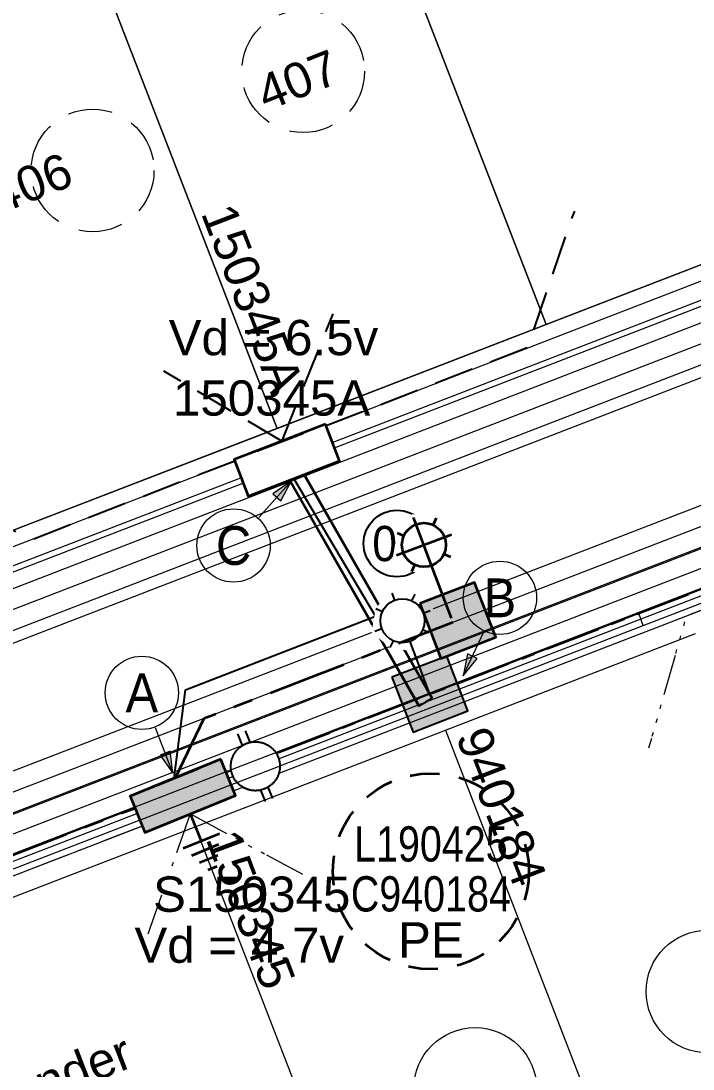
# Model space of a CAD drawing. Header units: metres. Extents: x 0 to 311505, y 0 to 6270811.
# Drawn here: x 310902.9 to 310937.1, y 6270295.4 to 6270348.9 of the extents above; entities that cross this region are included whole.
import ezdxf
from ezdxf import colors
from ezdxf.entities.mleader import LeaderData, LeaderLine
from ezdxf.enums import TextEntityAlignment as Align
from ezdxf.math import Vec2, Vec3

# ---------------------------------------------------------------- set-up
doc = ezdxf.new("R2010")
doc.units = ezdxf.units.M
for name, pattern in [('Cable Exist UG', [7, 4, -1, 1, -1]), ('Dash', [5, 3, -2]), ('HIDDEN', [0.375, 0.25, -0.125]), ('IE Trench LV', [6, 4, -2]), ('PHANTOM', [6.15, 3, -0.75, 0.3, -0.75, 0.3, -0.75, 0.3])]:
    doc.linetypes.add(name, pattern=pattern)
doc.layers.get('0').update_dxf_attribs({"color": 6})
for name, color, linetype, lineweight in [('_User Miscellaneous1', 30, 'Continuous', 13), ('_User Miscellaneous2', 31, 'Continuous', 13), ('_User_LV_Exist', 5, 'Continuous', 35), ('Cadastre Developer_SP_NEW', 92, 'Continuous', 15), ('Cadastre Water_SP_EXT', 158, 'Continuous', 15)]:
    doc.layers.add(name, color=color, linetype=linetype, lineweight=lineweight)
doc.layers.add('_User Miscellaneous10', color=252, linetype='Continuous', lineweight=13, plot=False, transparency=0.9)
doc.layers.add('_User Miscellaneous8', color=181, linetype='Continuous', lineweight=13, transparency=0.5)
doc.layers.add('Cadastre Roads_SP_NEW', color=214, linetype='Continuous', lineweight=15, transparency=0.65)
for name, color, linetype in [('Duct_SP_NEW', 2, 'Continuous'), ('Equip_LV_NEW', 2, 'Continuous'), ('Equip_SP_SL_EXT', 7, 'Continuous'), ('Equip_SP_SL_NEW', 2, 'Continuous'), ('Mains_LV_NEW_R94', 2, 'Continuous'), ('Mains_LV_New_T84', 2, 'Cable x'), ('Notes', 7, 'Continuous'), ('Services_SP_NEW_UG', 2, 'IE Trench LV'), ('SupportsUG_SP_LV_EXT', 7, 'Continuous'), ('SupportsUG_SP_LV_NEW', 2, 'Continuous'), ('SupportsUG_SP_LV_SL_NEW', 2, 'Continuous')]:
    doc.layers.add(name, color=color, linetype=linetype)
doc.styles.add('ieISOCP', font='arial.ttf', dxfattribs={"height": 1.5})
doc.styles.add('SL_LABEL', font='arial.ttf', dxfattribs={"height": 2})
doc.styles.get("Standard").update_dxf_attribs({"font": 'arial.ttf'})
doc.linetypes.add('Cable 1', pattern='A,5,-0.3,["//",Standard,S=1.35,R=0,X=0,Y=-0.65],-1.2', length=6.5)
doc.linetypes.add('Cable x', pattern='A,4.5,-0.01,["X",Standard,S=1.25,R=0,X=0,Y=-0.65],-1.2', length=5.71)

# ---------------------------------------------------------------- blocks, each defined once
blk = doc.blocks.new('*U469')
at = {"transparency": 33554687, "width": 0.9}
blk.add_attdef('ASSET_NUM', text='', height=2, dxfattribs=at).set_placement((4, 2), align=Align.MIDDLE_LEFT)
at = {"transparency": 33554687}
for tag, p, flags in [('SUBURB', (-2, 0), 1), ('STREETNAME', (-1.8, 0), 9), ('PARENT', (-1.6, 0), 9), ('NOTES', (-1.4, 0), 9), ('LOCATION', (-1.2, 0), 9), ('LEGEND', (-1, 0), 9), ('USAGE', (-0.8, 0), 9), ('SUPPORT_TYPE', (-0.6, 0), 9), ('STATE', (-0.4, 0), 9), ('OWNED_BY', (-0.2, 0), 9)]:
    blk.add_attdef(tag, p, '', height=0.2, rotation=270, dxfattribs=dict(at, flags=flags))
blk.add_wipeout([(2.693, 0.019), (-1.937, -1.871), (-2.693, -0.019), (1.937, 1.871)], dxfattribs=at)
at = {"layer": 'SupportsUG_SP_LV_EXT', "transparency": 33554687}
h = blk.add_hatch(color=256, dxfattribs=at)
h.dxf.hatch_style = 1
h.paths.add_polyline_path([(1.937, 1.871), (-1.535, 0.453), (0.779, 1.398), (-2.693, -0.019), (-1.937, -1.871), (2.693, 0.019)])
at = {"transparency": 33554687}
blk.add_lwpolyline([(1.937, 1.871), (-1.535, 0.453), (0.779, 1.398), (-2.693, -0.019), (-1.937, -1.871), (2.693, 0.019)], close=True, dxfattribs=at)
blk = doc.blocks.new('*U367')
at = {"width": 0.9}
blk.add_attdef('ASSET_NUM', text='', height=2, dxfattribs=at).set_placement((4, 2), align=Align.MIDDLE_LEFT)
for tag, p, flags in [('SUBURB', (-2, 0), 1), ('STREETNAME', (-1.8, 0), 9), ('PARENT', (-1.6, 0), 9), ('NOTES', (-1.4, 0), 9), ('LOCATION', (-1.2, 0), 9), ('LEGEND', (-1, 0), 9), ('USAGE', (-0.8, 0), 9), ('SUPPORT_TYPE', (-0.6, 0), 9), ('STATE', (-0.4, 0), 9), ('OWNED_BY', (-0.2, 0), 9)]:
    blk.add_attdef(tag, p, '', height=0.2, rotation=270, dxfattribs=dict(flags=flags))
at = {"transparency": 33554687}
blk.add_wipeout([(2.692, -0.032), (-1.972, -1.834), (-2.692, 0.032), (1.972, 1.834)], dxfattribs=at)
blk.add_lwpolyline([(1.972, 1.834), (-1.526, 0.482), (0.806, 1.383), (-2.692, 0.032), (-1.972, -1.834), (2.692, -0.032)], close=True)
blk = doc.blocks.new('*U352')
at = {"layer": 'Equip_SP_SL_EXT'}
h = blk.add_hatch(color=256, dxfattribs=at)
h.dxf.hatch_style = 1
h.paths.add_polyline_path([(-1.5, 1.5), (-1.5, -1.5), (1.5, -1.5), (1.5, 1.5)])
blk.add_lwpolyline([(-1.5, 1.5), (-1.5, -1.5), (1.5, -1.5), (1.5, 1.5)], close=True)
at = {"width": 0.9, "flags": 8}
blk.add_attdef('ASSET_NUM', text='', height=2, dxfattribs=at).set_placement((4, 2), align=Align.MIDDLE_LEFT)
at = {"flags": 1}
blk.add_attdef('Z', (-2.351, -1.813), '', height=0.2, rotation=270, dxfattribs=at)
at = {"flags": 9}
for tag, p in [('NOTES', (-2, -1.813)), ('SUBURB', (-1.8, -1.813)), ('STREETNAME', (-1.6, -1.813)), ('LOCATION', (-1.4, -1.813)), ('LEGEND', (-1.2, -1.813)), ('USAGE', (-1, -1.813)), ('STATE', (-0.8, -1.813)), ('OWNED_BY', (-0.6, -1.813)), ('COLUMN_TYPE', (-0.4, -1.813)), ('STREET_CODE', (-0.2, -1.813)), ('STRUCTURE_PLANT_NUMBER', (0.031, -1.813))]:
    blk.add_attdef(tag, text='', height=0.2, rotation=270, dxfattribs=at).set_placement(p, align=Align.MIDDLE_LEFT)
blk = doc.blocks.new('*U431')
blk.add_circle((0, 0), 1.7)
at = {"width": 0.9}
blk.add_attdef('CODE', text='', height=1.8, dxfattribs=at).set_placement((0, 0), align=Align.MIDDLE_CENTER)
at = {"flags": 1}
blk.add_attdef('Z', (0, 0), '', height=0.2, dxfattribs=at)
blk = doc.blocks.new('*U458')
at = {"transparency": 33554687, "style": 'SL_LABEL'}
for tag, height, rotation, flags, p in [('ASSET_NUM', 1, 110.4698, 8, (3.469, -0.047)), ('STREET_CODE', 0.001, 270, 9, (0.001, 0))]:
    blk.add_attdef(tag, text='', height=height, rotation=rotation, dxfattribs=dict(at, flags=flags)).set_placement(p, align=Align.MIDDLE_LEFT)
at = {"transparency": 33554687}
for tag, height, rotation, flags, p in [('LNUMBER', 1, 110.4698, 8, (5.343, 0.653)), ('LANTNUMBER', 0.2, 270, 9, (-1.4, 2.6)), ('LOUTREACH', 0.2, 270, 9, (-1.4, 2.2)), ('LOUTREACHVOCAB', 0.2, 270, 9, (-1.4, 2)), ('LRATECODE', 0.2, 270, 9, (-1.4, 1.8)), ('LREMOVE', 0.2, 270, 9, (-1.4, 1.6)), ('LREPLACE', 0.2, 270, 9, (-1.4, 1.4)), ('LTYPE', 0.2, 270, 9, (-1.4, 1.2)), ('LTYPEVOCAB', 0.2, 270, 9, (-1.4, 1)), ('LEGEND', 0.2, 270, 9, (-1.4, 0.8)), ('SUBURB', 0.2, 270, 9, (-1.4, 0.6)), ('STREETNAME', 0.2, 270, 9, (-1.4, 0.4)), ('LOCATION', 0.2, 270, 9, (-1.4, 0.2)), ('LNEW', 0.2, 270, 9, (-6.4, 0)), ('LMASTVOCAB', 0.2, 270, 9, (-6.2, 0)), ('LMAST', 0.2, 270, 9, (-6, 0)), ('LLAMPVOCAB', 0.2, 270, 9, (-5.8, 0)), ('LLAMP', 0.2, 270, 9, (-5.6, 0)), ('LEXIST', 0.2, 270, 9, (-5.4, 0)), ('LCHARGE3PERCENT', 0.2, 270, 9, (-5.2, 0)), ('LCHARGE3', 0.2, 270, 9, (-5, 0)), ('LCHARGE2PERCENT', 0.2, 270, 9, (-4.8, 0)), ('LCHARGE2', 0.2, 270, 9, (-4.6, 0)), ('LCHARGE1PERCENT', 0.2, 270, 9, (-4.4, 0)), ('LCHARGE1', 0.2, 270, 9, (-4.2, 0)), ('LCATEGORY', 0.2, 270, 9, (-4, 0)), ('LBRACKETVOCAB', 0.2, 270, 9, (-3.8, 0)), ('LBRACKET', 0.2, 270, 9, (-3.6, 0)), ('LKINGHEIGHT', 0.2, 270, 9, (-3.4, 0)), ('CREPLACE', 0.2, 270, 9, (-3.2, 0)), ('CREMOVE', 0.2, 270, 9, (-3, 0)), ('CNUMBER', 0.2, 270, 9, (-2.8, 0)), ('CNEW', 0.2, 270, 9, (-2.6, 0)), ('CEXIST', 0.2, 270, 9, (-2.4, 0)), ('USAGE', 0.2, 270, 9, (-2.2, 0)), ('STATE', 0.2, 270, 9, (-2, 0)), ('OWNED_BY', 0.2, 270, 9, (-1.8, 0)), ('ORIENTATION', 0.2, 270, 9, (-1.6, 0)), ('OPERATING_VOLTAGE', 0.2, 270, 9, (-1.4, 0)), ('NOTES', 0.2, 270, 9, (-1.4, 0)), ('NO_PHASES', 0.2, 270, 9, (-1.2, 0)), ('LANTERN_TYPE', 0.2, 270, 9, (-1, 0)), ('LANTERN_PURPOSE', 0.2, 270, 9, (-0.8, 0)), ('CONTROL_TYPE', 0.2, 270, 9, (-0.6, 0)), ('CONSTRUCTED_VOLTAGE', 0.2, 270, 9, (-0.4, 0)), ('MAINTAINED_BY', 0.2, 270, 9, (-1.4, -0.663))]:
    blk.add_attdef(tag, text='', height=height, rotation=rotation, dxfattribs=dict(at, flags=flags)).set_placement(p, align=Align.MIDDLE_LEFT)
for tag, p, height, flags in [('OPERATED_BY', (-1.4, -0.407), 0.2, 9), ('Z', (0, 0), 0.001, 1)]:
    blk.add_attdef(tag, p, '', height=height, rotation=270, dxfattribs=dict(at, flags=flags))
blk.add_wipeout([(4.865, -0.927), (6.078, -1.143), (7.036, -1.917), (6.82, -3.13), (6.045, -4.088), (4.832, -3.872), (3.874, -3.098), (4.09, -1.885)], dxfattribs=at)
for p, q in [((5.062, -1.454), (4.93, -1.102)), ((6.078, -1.143), (5.922, -1.484)), ((4.09, -1.885), (4.431, -2.041)), ((6.509, -2.114), (6.86, -1.983)), ((4.05, -3.032), (4.401, -2.901)), ((6.82, -3.13), (6.478, -2.975)), ((4.832, -3.872), (4.988, -3.531)), ((6.854, -6.255), (5.848, -3.562))]:
    blk.add_line(p, q, dxfattribs=at)
blk.add_circle((5.455, -2.508), 1.125, dxfattribs=at)
blk = doc.blocks.new('*U474')
at = {"transparency": 33554687, "style": 'SL_LABEL'}
for tag, height, rotation, flags, p in [('ASSET_NUM', 1, 110.4698, 8, (3.469, -0.047)), ('STREET_CODE', 0.001, 270, 9, (0.001, 0))]:
    blk.add_attdef(tag, text='', height=height, rotation=rotation, dxfattribs=dict(at, flags=flags)).set_placement(p, align=Align.MIDDLE_LEFT)
at = {"transparency": 33554687}
for tag, height, rotation, flags, p in [('LNUMBER', 1, 110.4698, 8, (5.343, 0.653)), ('LANTNUMBER', 0.2, 270, 9, (-1.4, 2.6)), ('LOUTREACH', 0.2, 270, 9, (-1.4, 2.2)), ('LOUTREACHVOCAB', 0.2, 270, 9, (-1.4, 2)), ('LRATECODE', 0.2, 270, 9, (-1.4, 1.8)), ('LREMOVE', 0.2, 270, 9, (-1.4, 1.6)), ('LREPLACE', 0.2, 270, 9, (-1.4, 1.4)), ('LTYPE', 0.2, 270, 9, (-1.4, 1.2)), ('LTYPEVOCAB', 0.2, 270, 9, (-1.4, 1)), ('LEGEND', 0.2, 270, 9, (-1.4, 0.8)), ('SUBURB', 0.2, 270, 9, (-1.4, 0.6)), ('STREETNAME', 0.2, 270, 9, (-1.4, 0.4)), ('LOCATION', 0.2, 270, 9, (-1.4, 0.2)), ('LNEW', 0.2, 270, 9, (-6.4, 0)), ('LMASTVOCAB', 0.2, 270, 9, (-6.2, 0)), ('LMAST', 0.2, 270, 9, (-6, 0)), ('LLAMPVOCAB', 0.2, 270, 9, (-5.8, 0)), ('LLAMP', 0.2, 270, 9, (-5.6, 0)), ('LEXIST', 0.2, 270, 9, (-5.4, 0)), ('LCHARGE3PERCENT', 0.2, 270, 9, (-5.2, 0)), ('LCHARGE3', 0.2, 270, 9, (-5, 0)), ('LCHARGE2PERCENT', 0.2, 270, 9, (-4.8, 0)), ('LCHARGE2', 0.2, 270, 9, (-4.6, 0)), ('LCHARGE1PERCENT', 0.2, 270, 9, (-4.4, 0)), ('LCHARGE1', 0.2, 270, 9, (-4.2, 0)), ('LCATEGORY', 0.2, 270, 9, (-4, 0)), ('LBRACKETVOCAB', 0.2, 270, 9, (-3.8, 0)), ('LBRACKET', 0.2, 270, 9, (-3.6, 0)), ('LKINGHEIGHT', 0.2, 270, 9, (-3.4, 0)), ('CREPLACE', 0.2, 270, 9, (-3.2, 0)), ('CREMOVE', 0.2, 270, 9, (-3, 0)), ('CNUMBER', 0.2, 270, 9, (-2.8, 0)), ('CNEW', 0.2, 270, 9, (-2.6, 0)), ('CEXIST', 0.2, 270, 9, (-2.4, 0)), ('USAGE', 0.2, 270, 9, (-2.2, 0)), ('STATE', 0.2, 270, 9, (-2, 0)), ('OWNED_BY', 0.2, 270, 9, (-1.8, 0)), ('ORIENTATION', 0.2, 270, 9, (-1.6, 0)), ('OPERATING_VOLTAGE', 0.2, 270, 9, (-1.4, 0)), ('NOTES', 0.2, 270, 9, (-1.4, 0)), ('NO_PHASES', 0.2, 270, 9, (-1.2, 0)), ('LANTERN_TYPE', 0.2, 270, 9, (-1, 0)), ('LANTERN_PURPOSE', 0.2, 270, 9, (-0.8, 0)), ('CONTROL_TYPE', 0.2, 270, 9, (-0.6, 0)), ('CONSTRUCTED_VOLTAGE', 0.2, 270, 9, (-0.4, 0)), ('MAINTAINED_BY', 0.2, 270, 9, (-1.4, -0.663))]:
    blk.add_attdef(tag, text='', height=height, rotation=rotation, dxfattribs=dict(at, flags=flags)).set_placement(p, align=Align.MIDDLE_LEFT)
for tag, p, height, flags in [('OPERATED_BY', (-1.4, -0.407), 0.2, 9), ('Z', (0, 0), 0.001, 1)]:
    blk.add_attdef(tag, p, '', height=height, rotation=270, dxfattribs=dict(at, flags=flags))
blk.add_wipeout([(4.865, -0.927), (6.078, -1.143), (7.036, -1.917), (6.82, -3.13), (6.045, -4.088), (4.832, -3.872), (3.874, -3.098), (4.09, -1.885)], dxfattribs=at)
for p, q in [((5.062, -1.454), (4.93, -1.102)), ((5.98, -3.913), (4.93, -1.102)), ((6.078, -1.143), (5.922, -1.484)), ((4.05, -3.032), (6.86, -1.983)), ((4.09, -1.885), (4.431, -2.041)), ((6.509, -2.114), (6.86, -1.983)), ((4.05, -3.032), (4.401, -2.901)), ((6.82, -3.13), (6.478, -2.975)), ((4.832, -3.872), (4.988, -3.531)), ((6.854, -6.255), (5.848, -3.562))]:
    blk.add_line(p, q, dxfattribs=at)
blk.add_circle((5.455, -2.508), 1.125, dxfattribs=at)
blk = doc.blocks.new('*U285')
at = {"linetype": 'Dash', "ltscale": 0.5}
blk.add_circle((0, 0), 5, dxfattribs=at)
at = {"insert": (0, -2.6), "char_height": 1.8, "attachment_point": 2}
blk.add_mtext('PE', dxfattribs=at)
at = {"width": 0.8}
blk.add_attdef('SNUMBER', text='', height=1.8, dxfattribs=at).set_placement((0, 0.5), align=Align.CENTER)
at = {"flags": 1}
blk.add_attdef('Z', (0, 0), '', height=0.2, dxfattribs=at)
at = {"width": 0.8}
blk.add_attdef('CNUMBER', text='', height=1.8, dxfattribs=at).set_placement((0, -0.25), align=Align.TOP_CENTER)
blk = doc.blocks.new('LV_UG_LINKS_OPEN_NEW')
at = {"layer": 'Equip_LV_NEW'}
for tag, flags, p in [('ACTUAL_STATUS', 9, (3.167, -1.667)), ('CONSTRUCTED_VOLTAGE', 9, (3.167, -1.833)), ('OPERATING_VOLTAGE', 9, (3.167, -2.167)), ('NO_PHASES', 9, (3.167, -2)), ('STATE', 9, (3.167, -2.5)), ('SWITCH_TYPE', 9, (3.167, -2.667)), ('ORIENTATION', 9, (3.167, -2.333)), ('OWNED_BY', 9, (3.167, -3.167)), ('USAGE', 9, (3.167, -2.833)), ('NOTES', 9, (3.167, -3)), ('OPERATED_BY', 9, (3.167, -3.333)), ('MAINTAINED_BY', 9, (3.167, -3.5)), ('NUMBER_OF_PHASES', 9, (3.167, -3.667)), ('TYPE', 9, (3.167, -3.833)), ('Z', 1, (3.167, -4))]:
    blk.add_attdef(tag, text='', height=0.167, dxfattribs=dict(at, flags=flags)).set_placement(p, align=Align.MIDDLE_LEFT)
at = {"transparency": 33554687}
blk.add_wipeout([(4, 1.25), (3.969, 1.25), (3.939, 1.248), (3.908, 1.247), (3.877, 1.244), (3.847, 1.241), (3.817, 1.236), (3.786, 1.232), (3.756, 1.226), (3.726, 1.22), (3.696, 1.213), (3.667, 1.205), (3.637, 1.196), (3.608, 1.187), (3.579, 1.177), (3.55, 1.166), (3.522, 1.155), (3.493, 1.143), (3.466, 1.13), (3.438, 1.117), (3.411, 1.102), (3.384, 1.088), (3.357, 1.072), (3.331, 1.056), (3.306, 1.039), (3.28, 1.022), (3.255, 1.004), (3.231, 0.985), (3.207, 0.966), (3.184, 0.947), (3.161, 0.926), (3.138, 0.905), (3.116, 0.884), (3.095, 0.862), (3.074, 0.839), (3.053, 0.816), (3.034, 0.793), (3.015, 0.769), (2.996, 0.745), (2.978, 0.72), (2.961, 0.694), (2.944, 0.669), (2.928, 0.643), (2.912, 0.616), (2.898, 0.589), (2.883, 0.562), (2.87, 0.534), (2.857, 0.507), (2.845, 0.478), (2.834, 0.45), (2.823, 0.421), (2.813, 0.392), (2.804, 0.363), (2.795, 0.333), (2.787, 0.304), (2.78, 0.274), (2.774, 0.244), (2.768, 0.214), (2.764, 0.183), (2.759, 0.153), (2.756, 0.123), (2.753, 0.092), (2.752, 0.061), (2.75, 0.031), (2.75, 0), (2.75, -0.031), (2.752, -0.061), (2.753, -0.092), (2.756, -0.123), (2.759, -0.153), (2.764, -0.183), (2.768, -0.214), (2.774, -0.244), (2.78, -0.274), (2.787, -0.304), (2.795, -0.333), (2.804, -0.363), (2.813, -0.392), (2.823, -0.421), (2.834, -0.45), (2.845, -0.478), (2.857, -0.507), (2.87, -0.534), (2.883, -0.562), (2.898, -0.589), (2.912, -0.616), (2.928, -0.643), (2.944, -0.669), (2.961, -0.694), (2.978, -0.72), (2.996, -0.745), (3.015, -0.769), (3.034, -0.793), (3.053, -0.816), (3.074, -0.839), (3.095, -0.862), (3.116, -0.884), (3.138, -0.905), (3.161, -0.926), (3.184, -0.947), (3.207, -0.966), (3.231, -0.985), (3.255, -1.004), (3.28, -1.022), (3.306, -1.039), (3.331, -1.056), (3.357, -1.072), (3.384, -1.088), (3.411, -1.102), (3.438, -1.117), (3.466, -1.13), (3.493, -1.143), (3.522, -1.155), (3.55, -1.166), (3.579, -1.177), (3.608, -1.187), (3.637, -1.196), (3.667, -1.205), (3.696, -1.213), (3.726, -1.22), (3.756, -1.226), (3.786, -1.232), (3.817, -1.236), (3.847, -1.241), (3.877, -1.244), (3.908, -1.247), (3.939, -1.248), (3.969, -1.25), (4, -1.25), (4.031, -1.25), (4.061, -1.248), (4.092, -1.247), (4.123, -1.244), (4.153, -1.241), (4.183, -1.236), (4.214, -1.232), (4.244, -1.226), (4.274, -1.22), (4.304, -1.213), (4.333, -1.205), (4.363, -1.196), (4.392, -1.187), (4.421, -1.177), (4.45, -1.166), (4.478, -1.155), (4.507, -1.143), (4.534, -1.13), (4.562, -1.117), (4.589, -1.102), (4.616, -1.088), (4.643, -1.072), (4.669, -1.056), (4.694, -1.039), (4.72, -1.022), (4.745, -1.004), (4.769, -0.985), (4.793, -0.966), (4.816, -0.947), (4.839, -0.926), (4.862, -0.905), (4.884, -0.884), (4.905, -0.862), (4.926, -0.839), (4.947, -0.816), (4.966, -0.793), (4.985, -0.769), (5.004, -0.745), (5.022, -0.72), (5.039, -0.694), (5.056, -0.669), (5.072, -0.643), (5.088, -0.616), (5.102, -0.589), (5.117, -0.562), (5.13, -0.534), (5.143, -0.507), (5.155, -0.478), (5.166, -0.45), (5.177, -0.421), (5.187, -0.392), (5.196, -0.363), (5.205, -0.333), (5.213, -0.304), (5.22, -0.274), (5.226, -0.244), (5.232, -0.214), (5.236, -0.183), (5.241, -0.153), (5.244, -0.123), (5.247, -0.092), (5.248, -0.061), (5.25, -0.031), (5.25, 0), (5.25, 0.031), (5.248, 0.061), (5.247, 0.092), (5.244, 0.123), (5.241, 0.153), (5.236, 0.183), (5.232, 0.214), (5.226, 0.244), (5.22, 0.274), (5.213, 0.304), (5.205, 0.333), (5.196, 0.363), (5.187, 0.392), (5.177, 0.421), (5.166, 0.45), (5.155, 0.478), (5.143, 0.507), (5.13, 0.534), (5.117, 0.562), (5.102, 0.589), (5.088, 0.616), (5.072, 0.643), (5.056, 0.669), (5.039, 0.694), (5.022, 0.72), (5.004, 0.745), (4.985, 0.769), (4.966, 0.793), (4.947, 0.816), (4.926, 0.839), (4.905, 0.862), (4.884, 0.884), (4.862, 0.905), (4.839, 0.926), (4.816, 0.947), (4.793, 0.966), (4.769, 0.985), (4.745, 1.004), (4.72, 1.022), (4.694, 1.039), (4.669, 1.056), (4.643, 1.072), (4.616, 1.088), (4.589, 1.102), (4.562, 1.117), (4.534, 1.13), (4.507, 1.143), (4.478, 1.155), (4.45, 1.166), (4.421, 1.177), (4.392, 1.187), (4.363, 1.196), (4.333, 1.205), (4.304, 1.213), (4.274, 1.22), (4.244, 1.226), (4.214, 1.232), (4.183, 1.236), (4.153, 1.241), (4.123, 1.244), (4.092, 1.247), (4.061, 1.248), (4.031, 1.25)], dxfattribs=at).dxf.layer = 'Equip_LV_NEW'
at = {"layer": 'Equip_LV_NEW'}
for p, q in [((3.792, 1.863), (3.792, 1.232)), ((4.208, 1.863), (4.208, 1.232)), ((3.792, -1.232), (3.792, -1.863)), ((4.208, -1.232), (4.208, -1.863))]:
    blk.add_line(p, q, dxfattribs=at)
at = {"layer": 'Equip_LV_NEW', "flags": 128}
blk.add_lwpolyline([(4, 1.25), (3.969, 1.25), (3.939, 1.248), (3.908, 1.247), (3.877, 1.244), (3.847, 1.241), (3.817, 1.236), (3.786, 1.232), (3.756, 1.226), (3.726, 1.22), (3.696, 1.213), (3.667, 1.205), (3.637, 1.196), (3.608, 1.187), (3.579, 1.177), (3.55, 1.166), (3.522, 1.155), (3.493, 1.143), (3.466, 1.13), (3.438, 1.117), (3.411, 1.102), (3.384, 1.088), (3.357, 1.072), (3.331, 1.056), (3.306, 1.039), (3.28, 1.022), (3.255, 1.004), (3.231, 0.985), (3.207, 0.966), (3.184, 0.947), (3.161, 0.926), (3.138, 0.905), (3.116, 0.884), (3.095, 0.862), (3.074, 0.839), (3.053, 0.816), (3.034, 0.793), (3.015, 0.769), (2.996, 0.745), (2.978, 0.72), (2.961, 0.694), (2.944, 0.669), (2.928, 0.643), (2.912, 0.616), (2.898, 0.589), (2.883, 0.562), (2.87, 0.534), (2.857, 0.507), (2.845, 0.478), (2.834, 0.45), (2.823, 0.421), (2.813, 0.392), (2.804, 0.363), (2.795, 0.333), (2.787, 0.304), (2.78, 0.274), (2.774, 0.244), (2.768, 0.214), (2.764, 0.183), (2.759, 0.153), (2.756, 0.123), (2.753, 0.092), (2.752, 0.061), (2.75, 0.031), (2.75, 0), (2.75, -0.031), (2.752, -0.061), (2.753, -0.092), (2.756, -0.123), (2.759, -0.153), (2.764, -0.183), (2.768, -0.214), (2.774, -0.244), (2.78, -0.274), (2.787, -0.304), (2.795, -0.333), (2.804, -0.363), (2.813, -0.392), (2.823, -0.421), (2.834, -0.45), (2.845, -0.478), (2.857, -0.507), (2.87, -0.534), (2.883, -0.562), (2.898, -0.589), (2.912, -0.616), (2.928, -0.643), (2.944, -0.669), (2.961, -0.694), (2.978, -0.72), (2.996, -0.745), (3.015, -0.769), (3.034, -0.793), (3.053, -0.816), (3.074, -0.839), (3.095, -0.862), (3.116, -0.884), (3.138, -0.905), (3.161, -0.926), (3.184, -0.947), (3.207, -0.966), (3.231, -0.985), (3.255, -1.004), (3.28, -1.022), (3.306, -1.039), (3.331, -1.056), (3.357, -1.072), (3.384, -1.088), (3.411, -1.102), (3.438, -1.117), (3.466, -1.13), (3.493, -1.143), (3.522, -1.155), (3.55, -1.166), (3.579, -1.177), (3.608, -1.187), (3.637, -1.196), (3.667, -1.205), (3.696, -1.213), (3.726, -1.22), (3.756, -1.226), (3.786, -1.232), (3.817, -1.236), (3.847, -1.241), (3.877, -1.244), (3.908, -1.247), (3.939, -1.248), (3.969, -1.25), (4, -1.25), (4.031, -1.25), (4.061, -1.248), (4.092, -1.247), (4.123, -1.244), (4.153, -1.241), (4.183, -1.236), (4.214, -1.232), (4.244, -1.226), (4.274, -1.22), (4.304, -1.213), (4.333, -1.205), (4.363, -1.196), (4.392, -1.187), (4.421, -1.177), (4.45, -1.166), (4.478, -1.155), (4.507, -1.143), (4.534, -1.13), (4.562, -1.117), (4.589, -1.102), (4.616, -1.088), (4.643, -1.072), (4.669, -1.056), (4.694, -1.039), (4.72, -1.022), (4.745, -1.004), (4.769, -0.985), (4.793, -0.966), (4.816, -0.947), (4.839, -0.926), (4.862, -0.905), (4.884, -0.884), (4.905, -0.862), (4.926, -0.839), (4.947, -0.816), (4.966, -0.793), (4.985, -0.769), (5.004, -0.745), (5.022, -0.72), (5.039, -0.694), (5.056, -0.669), (5.072, -0.643), (5.088, -0.616), (5.102, -0.589), (5.117, -0.562), (5.13, -0.534), (5.143, -0.507), (5.155, -0.478), (5.166, -0.45), (5.177, -0.421), (5.187, -0.392), (5.196, -0.363), (5.205, -0.333), (5.213, -0.304), (5.22, -0.274), (5.226, -0.244), (5.232, -0.214), (5.236, -0.183), (5.241, -0.153), (5.244, -0.123), (5.247, -0.092), (5.248, -0.061), (5.25, -0.031), (5.25, 0), (5.25, 0.031), (5.248, 0.061), (5.247, 0.092), (5.244, 0.123), (5.241, 0.153), (5.236, 0.183), (5.232, 0.214), (5.226, 0.244), (5.22, 0.274), (5.213, 0.304), (5.205, 0.333), (5.196, 0.363), (5.187, 0.392), (5.177, 0.421), (5.166, 0.45), (5.155, 0.478), (5.143, 0.507), (5.13, 0.534), (5.117, 0.562), (5.102, 0.589), (5.088, 0.616), (5.072, 0.643), (5.056, 0.669), (5.039, 0.694), (5.022, 0.72), (5.004, 0.745), (4.985, 0.769), (4.966, 0.793), (4.947, 0.816), (4.926, 0.839), (4.905, 0.862), (4.884, 0.884), (4.862, 0.905), (4.839, 0.926), (4.816, 0.947), (4.793, 0.966), (4.769, 0.985), (4.745, 1.004), (4.72, 1.022), (4.694, 1.039), (4.669, 1.056), (4.643, 1.072), (4.616, 1.088), (4.589, 1.102), (4.562, 1.117), (4.534, 1.13), (4.507, 1.143), (4.478, 1.155), (4.45, 1.166), (4.421, 1.177), (4.392, 1.187), (4.363, 1.196), (4.333, 1.205), (4.304, 1.213), (4.274, 1.22), (4.244, 1.226), (4.214, 1.232), (4.183, 1.236), (4.153, 1.241), (4.123, 1.244), (4.092, 1.247), (4.061, 1.248), (4.031, 1.25)], close=True, dxfattribs=at)
blk = doc.blocks.new('*U380')
at = {"layer": '_User_LV_Exist'}
for p, q in [((1.828, -2.494), (0.44, -3.061)), ((1.786, -3.051), (0.86, -3.429)), ((1.743, -3.609), (1.28, -3.798))]:
    blk.add_line(p, q, dxfattribs=at)
at = {"width": 0.9}
blk.add_attdef('ASSET_NUM', text='', height=2, dxfattribs=at).set_placement((4, 2), align=Align.MIDDLE_LEFT)
for tag, p, flags in [('SUBURB', (-2, 0), 1), ('STREETNAME', (-1.8, 0), 9), ('PARENT', (-1.6, 0), 9), ('NOTES', (-1.4, 0), 9), ('LOCATION', (-1.2, 0), 9), ('LEGEND', (-1, 0), 9), ('USAGE', (-0.8, 0), 9), ('SUPPORT_TYPE', (-0.6, 0), 9), ('STATE', (-0.4, 0), 9), ('OWNED_BY', (-0.2, 0), 9)]:
    blk.add_attdef(tag, p, '', height=0.2, rotation=270, dxfattribs=dict(flags=flags))
at = {"transparency": 33554687}
blk.add_wipeout([(2.693, 0.019), (-1.937, -1.871), (-2.693, -0.019), (1.937, 1.871)], dxfattribs=at)
at = {"layer": 'SupportsUG_SP_LV_EXT'}
h = blk.add_hatch(color=256, dxfattribs=at)
h.dxf.hatch_style = 1
h.paths.add_polyline_path([(1.937, 1.871), (-1.535, 0.453), (0.779, 1.398), (-2.693, -0.019), (-1.937, -1.871), (2.693, 0.019)])
blk.add_lwpolyline([(1.937, 1.871), (-1.535, 0.453), (0.779, 1.398), (-2.693, -0.019), (-1.937, -1.871), (2.693, 0.019)], close=True)
at = {"layer": '_User_LV_Exist'}
for p, q in [((0.378, -0.926), (0.945, -2.315)), ((1.871, -1.937), (0.019, -2.693))]:
    blk.add_line(p, q, dxfattribs=at)
at = {"layer": 'Equip_LV_NEW', "ltscale": 10, "xscale": -1, "rotation": 202.2081866418164}
blk.add_blockref('LV_UG_LINKS_OPEN_NEW', (0, 0), dxfattribs=at)
blk = doc.blocks.new('*U483')
at = {"transparency": 33554687}
h = blk.add_hatch(color=256, dxfattribs=at)
h.dxf.hatch_style = 1
h.paths.add_polyline_path([(1.814, 2.402), (2.187, 2.069), (2.667, 2.981)])
blk.add_line((2.667, 2.981), (1.167, 1.304), dxfattribs=at)
at = {"transparency": 33554687, "flags": 128}
blk.add_lwpolyline([(1.814, 2.402), (2.187, 2.069), (2.667, 2.981), (1.814, 2.402)], dxfattribs=at)
at = {"transparency": 33554687}
blk.add_circle((0, 0), 1.7, dxfattribs=at)
at = {"transparency": 33554687, "width": 0.9}
blk.add_attdef('CODE', text='', height=1.8, dxfattribs=at).set_placement((0, 0), align=Align.MIDDLE_CENTER)
at = {"transparency": 33554687, "flags": 1}
blk.add_attdef('Z', (0, 0), '', height=0.2, dxfattribs=at)
blk = doc.blocks.new('*U484')
at = {"transparency": 33554687}
h = blk.add_hatch(color=256, dxfattribs=at)
h.dxf.hatch_style = 1
h.paths.add_polyline_path([(1.314, -2.708), (0.848, -2.889), (1.441, -3.731)])
blk.add_line((1.441, -3.731), (0.631, -1.632), dxfattribs=at)
at = {"transparency": 33554687, "flags": 128}
blk.add_lwpolyline([(1.314, -2.708), (0.848, -2.889), (1.441, -3.731), (1.314, -2.708)], dxfattribs=at)
at = {"transparency": 33554687}
blk.add_circle((0, 0), 1.7, dxfattribs=at)
at = {"transparency": 33554687, "width": 0.9}
blk.add_attdef('CODE', text='', height=1.8, dxfattribs=at).set_placement((0, 0), align=Align.MIDDLE_CENTER)
at = {"transparency": 33554687, "flags": 1}
blk.add_attdef('Z', (0, 0), '', height=0.2, dxfattribs=at)
blk = doc.blocks.new('*U485')
at = {"transparency": 33554687}
h = blk.add_hatch(color=256, dxfattribs=at)
h.dxf.hatch_style = 1
h.paths.add_polyline_path([(-1.058, -2.818), (-1.51, -2.604), (-1.712, -3.615)])
blk.add_line((-1.712, -3.615), (-0.749, -1.582), dxfattribs=at)
at = {"transparency": 33554687, "flags": 128}
blk.add_lwpolyline([(-1.058, -2.818), (-1.51, -2.604), (-1.712, -3.615), (-1.058, -2.818)], dxfattribs=at)
at = {"transparency": 33554687}
blk.add_circle((0, 0), 1.7, dxfattribs=at)
at = {"transparency": 33554687, "width": 0.9}
blk.add_attdef('CODE', text='', height=1.8, dxfattribs=at).set_placement((0, 0), align=Align.MIDDLE_CENTER)
at = {"transparency": 33554687, "flags": 1}
blk.add_attdef('Z', (0, 0), '', height=0.2, dxfattribs=at)

msp = doc.modelspace()

# ---------------------------------------------------------------- linework, layer by layer
at = {"layer": '_User Miscellaneous1', "transparency": 33554687}
for p, q in [((310916.115, 6270326.342), (310916.427, 6270326.521)), ((310916.115, 6270326.342), (310923.184, 6270313.988)), ((310916.739, 6270326.7), (310916.427, 6270326.521)), ((310916.739, 6270326.7), (310923.809, 6270314.345)), ((310923.184, 6270313.988), (310923.497, 6270314.166)), ((310923.809, 6270314.345), (310923.497, 6270314.166))]:
    msp.add_line(p, q, dxfattribs=at)
at = {"layer": '_User Miscellaneous10', "flags": 128}
for points in [[(310821.998, 6270279.569), (310817.696, 6270269.851), (310840.846, 6270209.921), (310850.564, 6270205.619), (311000.215, 6270263.427), (311004.517, 6270273.145), (310981.367, 6270333.075), (310971.649, 6270337.377)], [(310822.745, 6270278.785), (310818.778, 6270269.825), (310841.63, 6270210.668), (310850.59, 6270206.701), (310999.468, 6270264.211), (311003.435, 6270273.171), (310980.583, 6270332.328), (310971.623, 6270336.295)], [(310823.492, 6270278.001), (310819.86, 6270269.799), (310842.413, 6270211.415), (310850.616, 6270207.783), (310998.721, 6270264.994), (311002.353, 6270273.197), (310979.8, 6270331.581), (310971.597, 6270335.212)], [(310824.238, 6270277.218), (310820.942, 6270269.773), (310843.197, 6270212.161), (310850.642, 6270208.865), (310997.975, 6270265.778), (311001.271, 6270273.223), (310979.016, 6270330.834), (310971.571, 6270334.13)], [(310824.985, 6270276.434), (310822.024, 6270269.747), (310843.98, 6270212.908), (310850.668, 6270209.947), (310997.228, 6270266.561), (311000.188, 6270273.249), (310978.233, 6270330.088), (310971.545, 6270333.048)], [(310825.732, 6270275.651), (310823.106, 6270269.721), (310844.764, 6270213.655), (310850.694, 6270211.029), (310996.481, 6270267.345), (310999.106, 6270273.275), (310977.449, 6270329.341), (310971.519, 6270331.966)]]:
    msp.add_lwpolyline(points, close=True, dxfattribs=at)
at = {"layer": '_User Miscellaneous10', "color": 4, "flags": 128}
msp.add_lwpolyline([(310825.209, 6270276.199), (310822.349, 6270269.739), (310844.215, 6270213.132), (310850.676, 6270210.272), (310997.004, 6270266.796), (310999.864, 6270273.257), (310977.997, 6270329.864), (310971.537, 6270332.724)], close=True, dxfattribs=at)
at = {"layer": '_User Miscellaneous10', "linetype": 'PHANTOM', "ltscale": 0.7, "flags": 128}
msp.add_lwpolyline([(310947.183, 6270322.566), (310936.796, 6270318.553), (310934.884, 6270311.819)], dxfattribs=at)
at = {"layer": '_User Miscellaneous8', "color": 1, "linetype": 'HIDDEN', "ltscale": 9, "transparency": 33554687}
for centre in [(310917.258, 6270346.378), (310906.515, 6270341.314)]:
    msp.add_circle(centre, 3.132, dxfattribs=at)
at = {"layer": '_User Miscellaneous8', "color": 1, "transparency": 33554687}
msp.add_circle((310937.891, 6270299.391), 3.132, dxfattribs=at)
at = {"layer": '_User Miscellaneous8', "color": 3, "transparency": 33554687}
msp.add_circle((310926.035, 6270294.417), 3.132, dxfattribs=at)
at = {"layer": 'Cadastre Developer_SP_NEW'}
for p, q in [((310924.515, 6270312.737), (310937.279, 6270317.668)), ((310911.75, 6270307.806), (310924.515, 6270312.737)), ((310924.515, 6270312.737), (310936.644, 6270281.338)), ((310898.985, 6270302.876), (310911.75, 6270307.806)), ((310911.75, 6270307.806), (310923.879, 6270276.407))]:
    msp.add_line(p, q, dxfattribs=at)
at = {"layer": 'Cadastre Developer_SP_NEW', "linetype": 'Continuous'}
for points in [[(310937.233, 6270354.058), (310932.155, 6270367.204), (310918.618, 6270361.974), (310929.652, 6270333.442), (310943.179, 6270338.666), (310937.233, 6270354.058)], [(310918.618, 6270361.974), (310904.907, 6270356.678), (310904.897, 6270356.675), (310915.931, 6270328.141), (310929.652, 6270333.442), (310918.618, 6270361.974)], [(310904.897, 6270356.675), (310891.175, 6270351.374), (310902.209, 6270322.841), (310915.931, 6270328.141), (310904.897, 6270356.675)]]:
    msp.add_lwpolyline(points, close=True, dxfattribs=at)
at = {"layer": 'Cadastre Roads_SP_NEW'}
msp.add_line((310825.055, 6270278.552), (310970.124, 6270334.59), dxfattribs=at)
at = {"layer": 'Cadastre Water_SP_EXT'}
msp.add_line((310826.529, 6270287.858), (310970.864, 6270343.613), dxfattribs=at)
at = {"layer": 'Duct_SP_NEW', "ltscale": 0.7, "transparency": 33554674}
for p, q in [((310916.08, 6270326.322), (310916.427, 6270326.521)), ((310916.08, 6270326.322), (310923.149, 6270313.968)), ((310916.774, 6270326.719), (310916.427, 6270326.521)), ((310916.774, 6270326.719), (310923.844, 6270314.365)), ((310923.149, 6270313.968), (310923.497, 6270314.166)), ((310923.844, 6270314.365), (310923.497, 6270314.166))]:
    msp.add_line(p, q, dxfattribs=at)
at = {"layer": 'Mains_LV_New_T84', "color": 1, "linetype": 'Cable Exist UG', "ltscale": 0.7, "transparency": 33554674, "flags": 128}
msp.add_lwpolyline([(310915.999, 6270311.592), (310946.813, 6270323.495)], dxfattribs=at)

# ---------------------------------------------------------------- next in the draw order: block references
at = {"layer": 'SupportsUG_SP_LV_NEW'}
ref = msp.add_blockref('*U469', (310911.116, 6270309.384), dxfattribs=at)
ref.add_attrib('ASSET_NUM', '150345', dxfattribs={"layer": '0', "height": 1.8, "rotation": 290.6375}).set_placement((310913.112, 6270307.514), align=Align.MIDDLE_LEFT)

# ---------------------------------------------------------------- next in the draw order: linework, layer by layer
at = {"layer": '_User Miscellaneous10', "flags": 128}
for points in [[(310728.647, 6270277.35), (310714.575, 6270313.772), (310718.464, 6270322.564), (310770.621, 6270342.713), (310779.41, 6270338.817), (310792.023, 6270306.173), (310803.952, 6270308.634), (310790.617, 6270343.145), (310794.505, 6270351.938), (310943.073, 6270409.325), (310951.875, 6270405.44), (310972.445, 6270352.15), (310968.564, 6270343.361), (310944.9, 6270334.218), (310843.661, 6270295.102), (310819.991, 6270285.972), (310811.203, 6270289.867), (310806.716, 6270301.482), (310806.226, 6270302.75)], [(310729.58, 6270277.71), (310715.657, 6270313.747), (310719.211, 6270321.781), (310770.595, 6270341.63), (310778.626, 6270338.07), (310791.395, 6270305.022), (310805.31, 6270307.893), (310791.699, 6270343.12), (310795.252, 6270351.154), (310943.048, 6270408.244), (310951.092, 6270404.692), (310971.363, 6270352.175), (310967.816, 6270344.144), (310944.539, 6270335.151), (310843.301, 6270296.035), (310820.018, 6270287.054), (310811.986, 6270290.614), (310807.649, 6270301.842), (310807.158, 6270303.111)], [(310730.513, 6270278.07), (310716.739, 6270313.721), (310719.958, 6270320.997), (310770.568, 6270340.548), (310777.842, 6270337.324), (310790.768, 6270303.872), (310806.669, 6270307.153), (310792.781, 6270343.094), (310795.999, 6270350.371), (310943.022, 6270407.162), (310950.308, 6270403.945), (310970.281, 6270352.201), (310967.069, 6270344.928), (310944.179, 6270336.084), (310842.94, 6270296.967), (310820.044, 6270288.136), (310812.77, 6270291.36), (310808.581, 6270302.202), (310808.091, 6270303.471)], [(310731.242, 6270278.352), (310717.585, 6270313.701), (310720.542, 6270320.385), (310770.548, 6270339.702), (310777.23, 6270336.74), (310790.277, 6270302.972), (310807.731, 6270306.573), (310793.627, 6270343.074), (310796.583, 6270349.758), (310943.003, 6270406.316), (310949.695, 6270403.361), (310969.435, 6270352.221), (310966.485, 6270345.54), (310943.897, 6270336.813), (310842.659, 6270297.697), (310820.065, 6270288.982), (310813.383, 6270291.944), (310809.311, 6270302.484), (310809.192, 6270302.791)], [(310732.378, 6270278.791), (310718.903, 6270313.669), (310721.452, 6270319.43), (310770.516, 6270338.384), (310776.275, 6270335.831), (310789.513, 6270301.571), (310809.385, 6270305.671), (310794.945, 6270343.042), (310797.493, 6270348.804), (310942.971, 6270404.998), (310948.741, 6270402.451), (310968.118, 6270352.252), (310965.575, 6270346.494), (310943.458, 6270337.949), (310842.22, 6270298.833), (310820.097, 6270290.3), (310814.337, 6270292.853), (310810.447, 6270302.923), (310809.957, 6270304.192)], [(310733.108, 6270279.073), (310719.749, 6270313.649), (310722.036, 6270318.818), (310770.495, 6270337.538), (310775.662, 6270335.247), (310789.022, 6270300.671), (310810.448, 6270305.092), (310795.791, 6270343.022), (310798.077, 6270348.191), (310942.952, 6270404.152), (310948.128, 6270401.866), (310967.272, 6270352.272), (310964.99, 6270347.107), (310943.176, 6270338.679), (310841.938, 6270299.562), (310820.118, 6270291.146), (310814.95, 6270293.437), (310811.176, 6270303.205), (310810.679, 6270304.493)]]:
    msp.add_lwpolyline(points, dxfattribs=at)
at = {"layer": '_User Miscellaneous10', "color": 4, "flags": 128}
msp.add_lwpolyline([(310731.522, 6270278.46), (310717.91, 6270313.693), (310720.766, 6270320.15), (310770.54, 6270339.377), (310776.994, 6270336.516), (310790.089, 6270302.627), (310808.138, 6270306.351), (310793.952, 6270343.066), (310796.807, 6270349.523), (310942.995, 6270405.991), (310949.46, 6270403.137), (310969.111, 6270352.229), (310966.261, 6270345.775), (310943.789, 6270337.093), (310842.55, 6270297.977), (310820.073, 6270289.307), (310813.618, 6270292.168), (310809.591, 6270302.592), (310809.381, 6270303.136)], dxfattribs=at)
at = {"layer": '_User Miscellaneous10', "linetype": 'PHANTOM', "ltscale": 0.7, "flags": 128}
for points in [[(310911.494, 6270308.458), (310909.162, 6270301.858)], [(310911.501, 6270308.461), (310917.665, 6270305.143)], [(310909.048, 6270307.835), (310898.625, 6270303.808), (310896.529, 6270297.13)]]:
    msp.add_lwpolyline(points, dxfattribs=at)
at = {"layer": '_User_LV_Exist', "color": 3, "linetype": 'Cable Exist UG', "flags": 128}
msp.add_lwpolyline([(310862.233, 6270290.924), (310908.67, 6270308.761)], dxfattribs=at)

# ---------------------------------------------------------------- next in the draw order: texts
at = {"layer": 'Mains_LV_New_T84', "color": 6, "ltscale": 0.7, "transparency": 33554674, "insert": (310908.649, 6270302.658), "char_height": 1.8, "width": 12.27604, "attachment_point": 1, "style": 'ieISOCP'}
msp.add_mtext('Vd = 4.7v', dxfattribs=at)

# ---------------------------------------------------------------- next in the draw order: block references
at = {"layer": 'SupportsUG_SP_LV_NEW', "transparency": 33554687}
ref = msp.add_blockref('*U367', (310916.427, 6270326.521), dxfattribs=at)
ref.add_attrib('ASSET_NUM', '150345A', dxfattribs={"layer": '0', "height": 1.8, "rotation": 291.1416}).set_placement((310912.865, 6270339.463), align=Align.MIDDLE_LEFT)

# ---------------------------------------------------------------- next in the draw order: linework, layer by layer
at = {"layer": 'Mains_LV_NEW_R94', "color": 2, "linetype": 'Cable 1', "transparency": 33554687, "flags": 128}
msp.add_lwpolyline([(310910.679, 6270310.286), (310910.679, 6270310.286), (310911.262, 6270314.799), (310920.954, 6270318.555), (310916.787, 6270325.588)], dxfattribs=at)
at = {"layer": 'Services_SP_NEW_UG', "color": 2, "ltscale": 0.5, "transparency": 33554687, "flags": 128}
for points in [[(310918.424, 6270328.285), (310928.726, 6270332.285), (310930.977, 6270338.913), (310931.109, 6270339.227)], [(310916.179, 6270327.501), (310918.782, 6270333.999)], [(310916.172, 6270327.499), (310910.15, 6270331.069)], [(310913.764, 6270326.476), (310903.441, 6270322.468), (310897.668, 6270325.175)]]:
    msp.add_lwpolyline(points, dxfattribs=at)

# ---------------------------------------------------------------- next in the draw order: texts
at = {"layer": 'Mains_LV_New_T84', "color": 6, "ltscale": 0.7, "transparency": 33554674, "insert": (310910.394, 6270333.681), "char_height": 1.8, "width": 15.39476, "attachment_point": 1, "style": 'ieISOCP'}
msp.add_mtext('Vd = 6.5v', dxfattribs=at)

# ---------------------------------------------------------------- next in the draw order: leaders
at = {"layer": 'Notes'}
ml = msp.add_multileader_mtext('Standard', dxfattribs=at)
ml.set_content('Constructed under  \\PURS15861', color=256)
ml.set_leader_properties()
ml.build(insert=Vec2(0, 0))
ml.multileader.update_dxf_attribs({"leader_type": 2, "has_text_frame": 1, "text_left_attachment_type": 2, "text_right_attachment_type": 2, "dogleg_length": 0.01})
ctx = ml.context
ctx.base_point, ctx.char_height, ctx.plane_origin, ctx.plane_x_axis, ctx.plane_y_axis = Vec3(310975.102, 6270390.559), 1.8, Vec3(312213.891, 6270750.769), Vec3(0.932874, 0.360203), Vec3(-0.360203, 0.932874)
ctx.left_attachment, ctx.right_attachment, ctx.text_align_type = 2, 2, 1
notes = []
notes.append((ctx, [(0, (0, 0, 0), (0, 0), (1, 0), 1, [])]))
ctx.mtext.insert, ctx.mtext.text_direction, ctx.mtext.rotation, ctx.mtext.width, ctx.mtext.alignment, ctx.mtext.flow_direction = Vec3(310985.694, 6270397.27), Vec3(0.932874, 0.360203), 0.368486, 20.92345, 2, 5
ctx.mtext.has_bg_fill, ctx.mtext.bg_color, ctx.mtext.bg_scale_factor, ctx.mtext.bg_transparency, ctx.mtext.use_window_bg_color = 1, -1073741824, 2, 0, 1
for ctx, leaders in notes:
    for number, flags, end, landing, length, lines in leaders:
        leader = LeaderData()
        leader.index, (leader.has_last_leader_line, leader.has_dogleg_vector, leader.attachment_direction) = number, flags
        leader.last_leader_point, leader.dogleg_vector, leader.dogleg_length = Vec3(end), Vec3(landing), length
        for number, points, colour, breaks in lines:
            line = LeaderLine()
            line.index, line.vertices, line.color, line.breaks = number, Vec3.list(points), colors.encode_raw_color(colour), breaks
            leader.lines.append(line)
        ctx.leaders.append(leader)

# ---------------------------------------------------------------- next in the draw order: linework, layer by layer
at = {"layer": '_User Miscellaneous1', "transparency": 33554687}
for p, q in [((310934.347, 6270318.744), (310971.546, 6270333.113)), ((310934.606, 6270318.072), (310971.528, 6270332.334)), ((310934.347, 6270318.744), (310934.477, 6270318.408)), ((310934.606, 6270318.072), (310934.477, 6270318.408))]:
    msp.add_line(p, q, dxfattribs=at)

# ---------------------------------------------------------------- next in the draw order: block references
at = {"layer": '_User Miscellaneous2', "color": 6, "transparency": 33554687}
ref = msp.add_blockref('*U483', (310913.706, 6270322.165), dxfattribs=dict(at, xscale=1.1, yscale=1.1, zscale=1.1))
ref.add_attrib('CODE', 'C', dxfattribs={"layer": '0', "height": 1.98, "width": 0.9}).set_placement((310913.706, 6270322.165), align=Align.MIDDLE_CENTER)
ref = msp.add_blockref('*U485', (310927.295, 6270319.491), dxfattribs=dict(at, xscale=1.1, yscale=1.1, zscale=1.1))
ref.add_attrib('CODE', 'B', dxfattribs={"layer": '0', "height": 1.98, "width": 0.9}).set_placement((310927.295, 6270319.491), align=Align.MIDDLE_CENTER)
at = {"layer": '_User_LV_Exist', "linetype": 'ByBlock', "lineweight": -2}
msp.add_blockref('*U285', (310923.772, 6270305.528), dxfattribs=at).add_auto_attribs({'SNUMBER': 'L190425', 'CNUMBER': 'C940184'})
at = {"layer": 'Duct_SP_NEW', "color": 6}
msp.add_blockref('*U431', (310922.043, 6270322.265), dxfattribs=at).add_auto_attribs({'CODE': '02'})
at = {"layer": 'SupportsUG_SP_LV_SL_NEW', "ltscale": 0.7}
ref = msp.add_blockref('*U352', (310923.723, 6270314.575), dxfattribs=dict(at, rotation=21.120846154022))
ref.add_attrib('ASSET_NUM', '940184', dxfattribs={"height": 1.8, "rotation": 291.1208}).set_placement((310925.865, 6270312.749), align=Align.MIDDLE_LEFT)

# ---------------------------------------------------------------- next in the draw order: texts
at = {"layer": '_User Miscellaneous1', "transparency": 33554687, "oblique": 360, "width": 1}
for s, p in [('407', (310915.359, 6270344.322)), ('406', (310901.755, 6270339.066))]:
    msp.add_text(s, height=1.8, rotation=21.5, dxfattribs=at).set_placement(p)

# ---------------------------------------------------------------- next in the draw order: leaders
at = {"layer": 'Notes', "transparency": 33554687}
ml = msp.add_multileader_mtext('Standard', dxfattribs=at)
ml.set_content('Constructed under  \\PURS19285', color=256)
ml.set_leader_properties()
ml.build(insert=Vec2(0, 0))
ml.multileader.update_dxf_attribs({"leader_type": 2, "has_text_frame": 1, "text_left_attachment_type": 2, "text_right_attachment_type": 2, "dogleg_length": 0.01})
ctx = ml.context
ctx.base_point, ctx.char_height, ctx.plane_origin, ctx.plane_x_axis, ctx.plane_y_axis = Vec3(310887.807, 6270286.829), 1.8, Vec3(312129.673, 6270641.84), Vec3(0.932874, 0.360203), Vec3(-0.360203, 0.932874)
ctx.left_attachment, ctx.right_attachment, ctx.text_align_type = 2, 2, 1
notes = []
notes.append((ctx, [(0, (0, 0, 0), (0, 0), (1, 0), 1, [])]))
ctx.mtext.insert, ctx.mtext.text_direction, ctx.mtext.rotation, ctx.mtext.width, ctx.mtext.alignment, ctx.mtext.flow_direction = Vec3(310898.398, 6270293.541), Vec3(0.932874, 0.360203), 0.368486, 20.92345, 2, 5
ctx.mtext.has_bg_fill, ctx.mtext.bg_color, ctx.mtext.bg_scale_factor, ctx.mtext.bg_transparency, ctx.mtext.use_window_bg_color = 1, -1073741824, 2, 0, 1
for ctx, leaders in notes:
    for number, flags, end, landing, length, lines in leaders:
        leader = LeaderData()
        leader.index, (leader.has_last_leader_line, leader.has_dogleg_vector, leader.attachment_direction) = number, flags
        leader.last_leader_point, leader.dogleg_vector, leader.dogleg_length = Vec3(end), Vec3(landing), length
        for number, points, colour, breaks in lines:
            line = LeaderLine()
            line.index, line.vertices, line.color, line.breaks = number, Vec3.list(points), colors.encode_raw_color(colour), breaks
            leader.lines.append(line)
        ctx.leaders.append(leader)

# ---------------------------------------------------------------- next in the draw order: block references
at = {"layer": '_User_LV_Exist', "transparency": 33554687}
ref = msp.add_blockref('*U367', (310916.427, 6270326.521), dxfattribs=at)
ref.add_attrib('ASSET_NUM', '150345A', dxfattribs={"layer": '0', "height": 1.8}).set_placement((310910.614, 6270329.696), align=Align.MIDDLE_LEFT)
at = {"layer": 'Equip_SP_SL_NEW', "ltscale": 0.7}
msp.add_blockref('*U458', (310916.87, 6270320.831), dxfattribs=at)

# ---------------------------------------------------------------- next in the draw order: block references
at = {"layer": '_User_LV_Exist', "ltscale": 0.7}
msp.add_blockref('*U474', (310917.964, 6270324.701), dxfattribs=at)

# ---------------------------------------------------------------- next in the draw order: linework, layer by layer
at = {"layer": '_User_LV_Exist', "color": 4, "linetype": 'Cable Exist UG', "flags": 128}
msp.add_lwpolyline([(310910.738, 6270310.31), (310912.203, 6270313.341), (310917.426, 6270315.359), (310924.894, 6270318.244)], dxfattribs=at)

# ---------------------------------------------------------------- next in the draw order: block references
at = {"layer": '_User_LV_Exist', "ltscale": 0.7, "rotation": 21.120846154022}
msp.add_blockref('*U352', (310925.143, 6270318.337), dxfattribs=at)

# ---------------------------------------------------------------- next in the draw order: block references
at = {"layer": '_User_LV_Exist'}
ref = msp.add_blockref('*U380', (310911.116, 6270309.384), dxfattribs=at)
ref.add_attrib('ASSET_NUM', 'S150345', dxfattribs={"layer": '0', "height": 1.8}).set_placement((310909.598, 6270304.362), align=Align.MIDDLE_LEFT)

# ---------------------------------------------------------------- next in the draw order: linework, layer by layer
at = {"layer": '_User Miscellaneous1', "transparency": 33554687}
for p, q in [((310887.824, 6270300.772), (310934.347, 6270318.744)), ((310888.084, 6270300.101), (310934.606, 6270318.072))]:
    msp.add_line(p, q, dxfattribs=at)

# ---------------------------------------------------------------- next in the draw order: block references
at = {"layer": '_User Miscellaneous2', "color": 6, "transparency": 33554687}
ref = msp.add_blockref('*U484', (310909.027, 6270314.644), dxfattribs=dict(at, xscale=1.1, yscale=1.1, zscale=1.1))
ref.add_attrib('CODE', 'A', dxfattribs={"layer": '0', "height": 1.98, "width": 0.9}).set_placement((310909.027, 6270314.644), align=Align.MIDDLE_CENTER)

doc.saveas('drawing.dxf')
